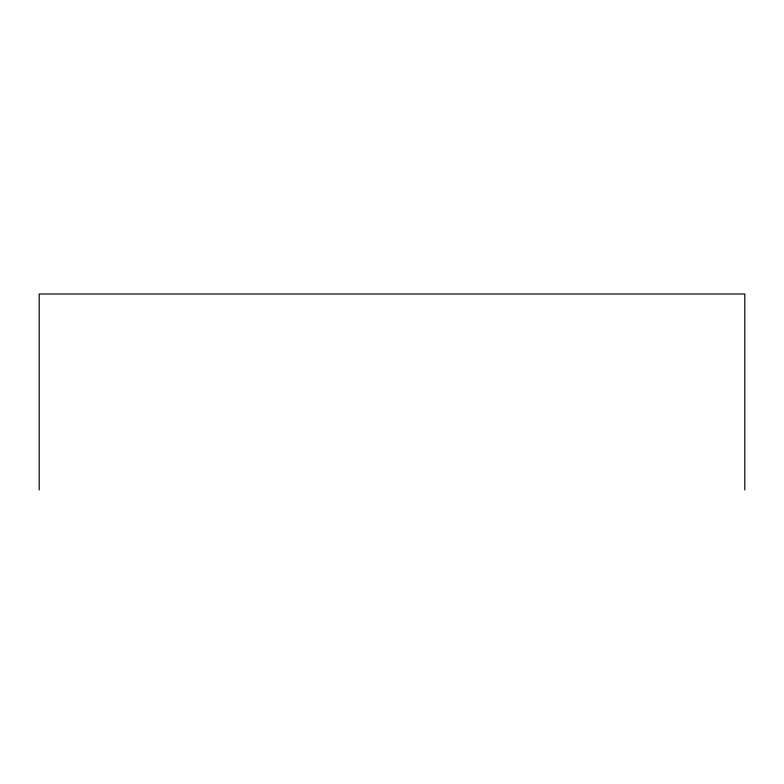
<?xml version="1.0" encoding="UTF-8"?>
<svg xmlns="http://www.w3.org/2000/svg" width="784" height="784" viewBox="0 0 784 784"><rect width="100%" height="100%" fill="white"/><g stroke="black" fill="none" stroke-linecap="round" stroke-linejoin="round"><path stroke-width="1.18" d="M744.8 490L744.8 294L39.2 294L39.2 490"/></g></svg>
